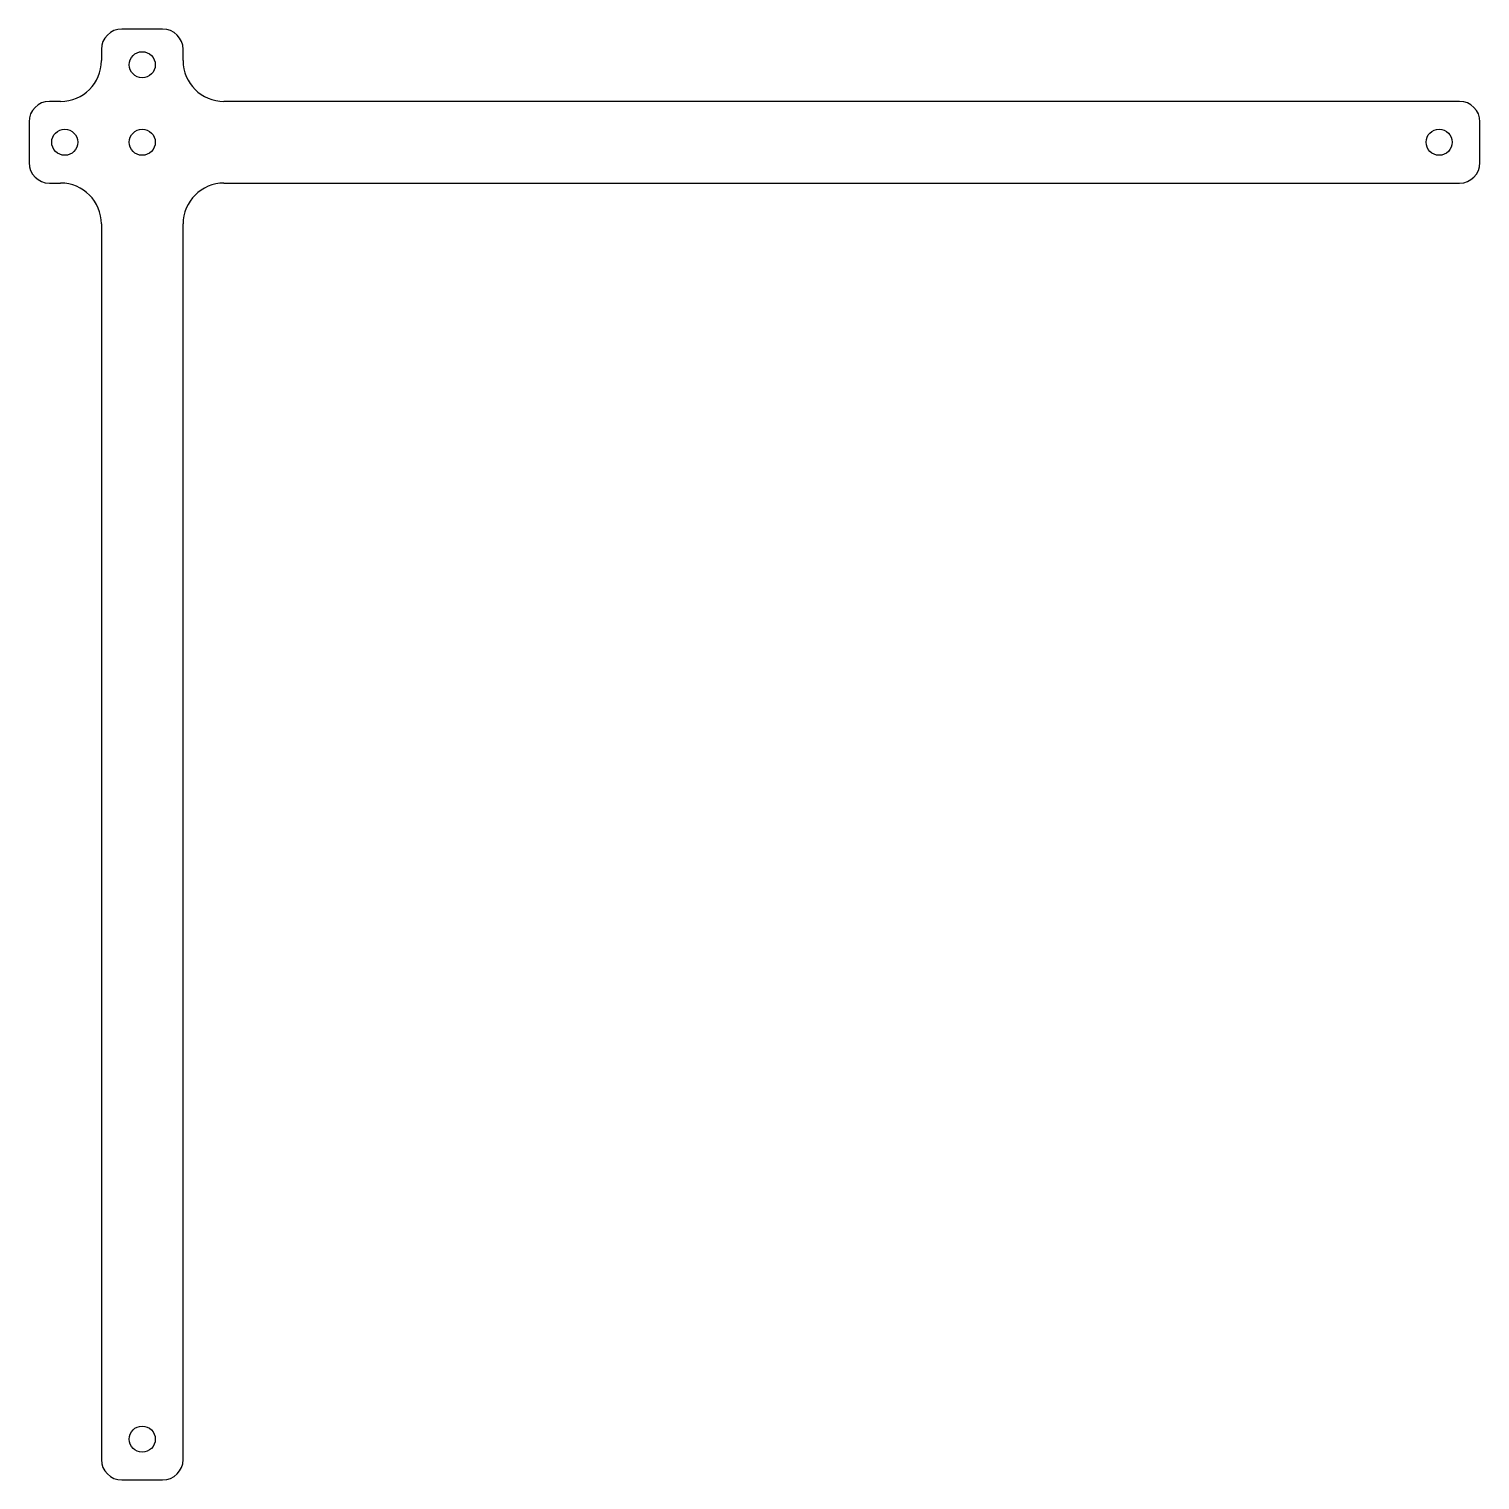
# Model space of a CAD drawing. Header units: millimetres. Extents: x -22 to 262, y -262 to 22.
import ezdxf

# ---------------------------------------------------------------- set-up
doc = ezdxf.new("R2010")
doc.units = ezdxf.units.MM

msp = doc.modelspace()

# ---------------------------------------------------------------- linework, layer by layer
at = {"color": 7, "linetype": 'Continuous', "lineweight": 25}
for p, q in [((4, 22.175), (-4, 22.175)), ((-8, 18.175), (-8, 16)), ((8, 16), (8, 18.175)), ((-16, 8), (-18.175, 8)), ((258, 8), (16, 8)), ((-22.175, 4), (-22.175, -4)), ((262, -4), (262, 4)), ((-18.175, -8), (-16, -8)), ((16, -8), (258, -8)), ((-8, -16), (-8, -258)), ((8, -258), (8, -16)), ((-4, -262), (4, -262))]:
    msp.add_line(p, q, dxfattribs=at)
for centre in [(0, 15.175), (-15.175, 0), (0, 0), (254, 0), (0, -254)]:
    msp.add_circle(centre, 2.553, dxfattribs=at)
for centre, radius, start, end in [((-4, 18.175), 4, 90, 180), ((4, 18.175), 4, 0, 90), ((-16, 16), 8, 270, 0), ((16, 16), 8, 180, 270), ((-18.175, 4), 4, 90, 180), ((258, 4), 4, 0, 90), ((-18.175, -4), 4, 180, 270), ((258, -4), 4, 270, 0), ((-16, -16), 8, 0, 90), ((16, -16), 8, 90, 180), ((-4, -258), 4, 180, 270), ((4, -258), 4, 270, 0)]:
    msp.add_arc(centre, radius, start, end, dxfattribs=at)

doc.saveas('drawing.dxf')
